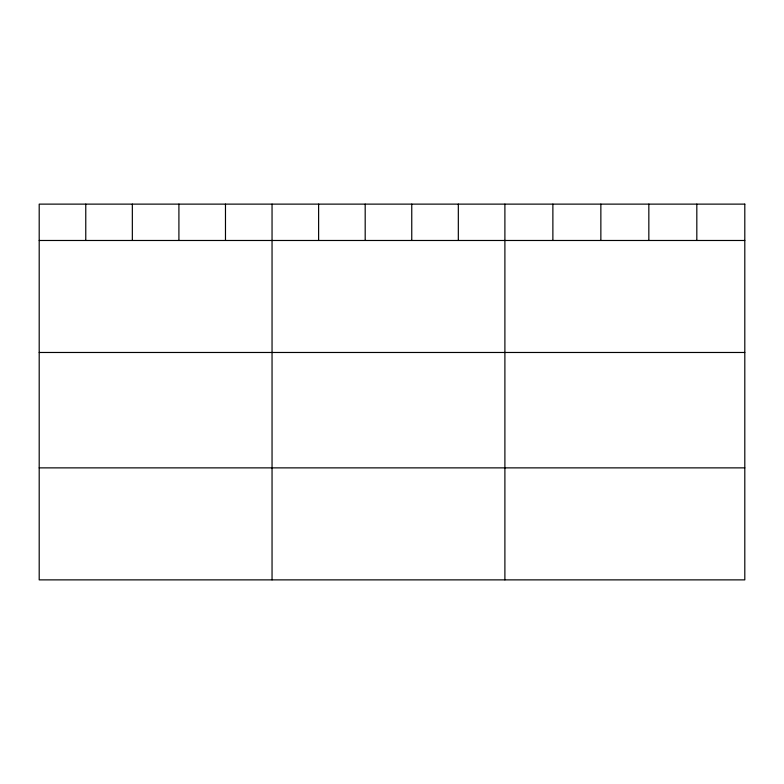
<?xml version="1.0" encoding="UTF-8"?>
<svg xmlns="http://www.w3.org/2000/svg" width="784" height="784" viewBox="0 0 784 784"><rect width="100%" height="100%" fill="white"/><g stroke="black" fill="none" stroke-linecap="round" stroke-linejoin="round"><path stroke-width="1.18" d="M39.2 240.482L744.8 240.482M39.2 352.477L744.8 352.477M39.2 467.872L744.8 467.872M696.819 204.124L696.819 240.482M648.838 204.124L648.838 240.482M600.858 204.124L600.858 240.482M552.877 204.124L552.877 240.482M504.896 204.124L504.896 579.876M458.326 204.124L458.326 240.482M411.757 204.124L411.757 240.482M365.187 204.124L365.187 240.482M318.618 204.124L318.618 240.482M272.048 204.124L272.048 579.876M225.478 204.124L225.478 240.482M178.909 204.124L178.909 240.482M132.339 204.124L132.339 240.482M85.77 204.124L85.77 240.482M744.8 204.124L39.2 204.124L39.2 579.876L744.8 579.876L744.8 204.124"/></g></svg>
